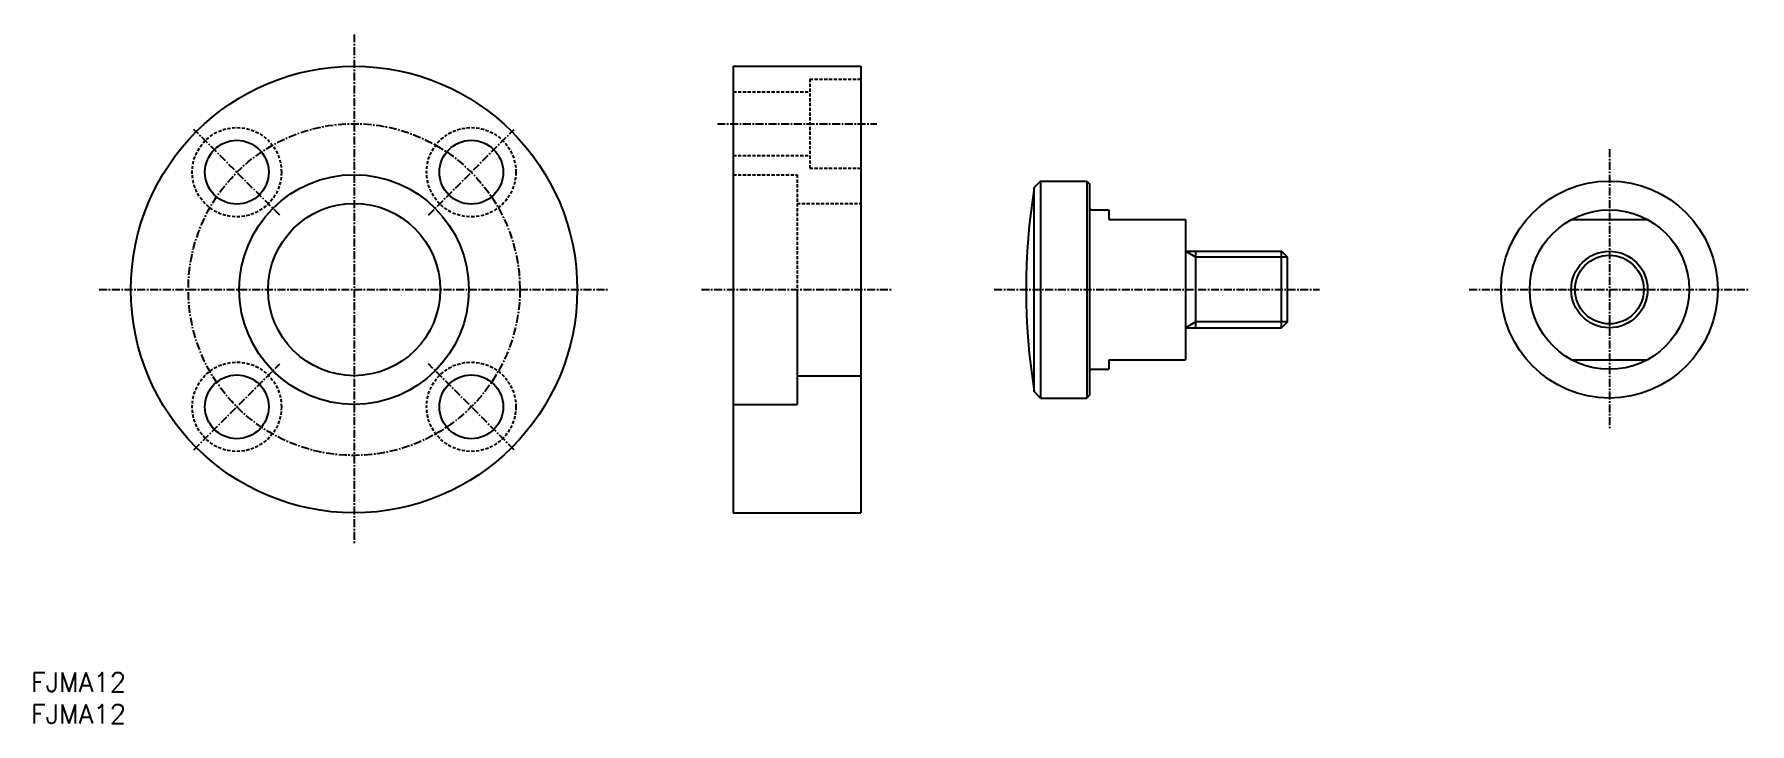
# Model space of a CAD drawing. Extents: x 14 to 283, y 37 to 145.
import ezdxf
from ezdxf.enums import TextEntityAlignment as Align

# ---------------------------------------------------------------- set-up
doc = ezdxf.new("R2010")
doc.units = 0
doc.linetypes.add('CENTER', pattern=[2, 1.25, -0.25, 0.25, -0.25])
doc.linetypes.add('DASHED', pattern=[0.75, 0.5, -0.25])
doc.layers.get('0').update_dxf_attribs({"linetype": 'CONTINUOUS'})
doc.layers.add('CENTER', color=1, linetype='CENTER')
doc.styles.get("Standard").update_dxf_attribs({"font": 'txt.shx', "bigfont": 'extfont.shx'})

msp = doc.modelspace()

# ---------------------------------------------------------------- linework, layer by layer
at = {"color": 7, "linetype": 'CONTINUOUS'}
for p, q in [((124.06, 140.34), (144.06, 140.34)), ((124.06, 140.34), (124.06, 70.34)), ((144.06, 140.34), (144.06, 70.34)), ((172.26, 122.34), (171.26, 121.34)), ((171.26, 89.34), (171.26, 121.34)), ((172.26, 122.34), (179.48, 122.34)), ((172.26, 122.34), (172.26, 88.34)), ((179.48, 122.34), (179.98, 121.84)), ((179.48, 122.34), (179.48, 88.34)), ((179.98, 88.84), (179.98, 121.84)), ((180.18, 117.84), (182.98, 117.84)), ((182.98, 117.84), (182.98, 116.34)), ((182.98, 116.34), (194.98, 116.34)), ((194.98, 116.34), (194.98, 94.34)), ((255.52, 116.34), (267.4, 116.34)), ((194.98, 111.34), (210.03, 111.34)), ((196.62, 99.34), (196.62, 111.34)), ((210.98, 110.4), (210.03, 111.34)), ((210.03, 99.34), (210.03, 111.34)), ((210.98, 100.29), (210.98, 110.4)), ((134.06, 105.34), (134.06, 87.34)), ((210.98, 105.34), (210.98, 105.34)), ((210.98, 102.82), (210.98, 102.82)), ((210.98, 100.29), (210.03, 99.34)), ((194.98, 99.34), (210.03, 99.34)), ((182.98, 94.34), (182.98, 92.84)), ((182.98, 94.34), (194.98, 94.34)), ((255.52, 94.34), (267.4, 94.34)), ((134.06, 91.84), (144.06, 91.84)), ((180.18, 92.84), (182.98, 92.84)), ((172.26, 88.34), (171.26, 89.34)), ((179.98, 88.84), (179.48, 88.34)), ((124.06, 87.34), (134.06, 87.34)), ((172.26, 88.34), (179.48, 88.34)), ((124.06, 70.34), (144.06, 70.34))]:
    msp.add_line(p, q, dxfattribs=at)
at = {"color": 3, "linetype": 'DASHED'}
for p, q in [((136.06, 138.34), (136.06, 124.34)), ((136.06, 138.34), (144.06, 138.34)), ((124.06, 136.34), (136.06, 136.34)), ((124.06, 126.34), (136.06, 126.34)), ((136.06, 124.34), (144.06, 124.34)), ((124.06, 123.34), (134.06, 123.34)), ((134.06, 123.34), (134.06, 105.34)), ((134.06, 118.84), (144.06, 118.84))]:
    msp.add_line(p, q, dxfattribs=at)
for p, q in [((124.06, 122.84), (124.06, 122.84)), ((124.06, 105.34), (124.06, 105.34))]:
    msp.add_line(p, q)
at = {"color": 3, "linetype": 'CONTINUOUS'}
for p, q in [((196.62, 110.4), (194.98, 111.34)), ((210.98, 110.4), (196.62, 110.4)), ((196.62, 100.29), (194.98, 99.34)), ((210.98, 100.29), (196.62, 100.29))]:
    msp.add_line(p, q, dxfattribs=at)
at = {"color": 7, "linetype": 'CONTINUOUS'}
for centre, radius in [((64.59, 105.34), 35), ((46.2, 123.73), 5), ((82.97, 123.73), 5), ((64.59, 105.34), 18), ((261.46, 105.34), 17), ((64.59, 105.34), 13.5), ((261.46, 105.34), 12.5), ((261.46, 105.34), 6), ((46.2, 86.96), 5), ((82.97, 86.96), 5)]:
    msp.add_circle(centre, radius, dxfattribs=at)
at = {"color": 3, "linetype": 'DASHED'}
for centre in [(46.2, 123.73), (82.97, 123.73), (46.2, 86.96), (82.97, 86.96)]:
    msp.add_circle(centre, 7, dxfattribs=at)
at = {"color": 3, "linetype": 'CONTINUOUS'}
msp.add_circle((261.46, 105.34), 5.38, dxfattribs=at)
at = {"color": 7, "linetype": 'CONTINUOUS'}
for centre, radius, start, end in [((269.98, 105.34), 100, 170.7931, 189.2069), ((180.18, 118.04), 0.2, 180, 270), ((180.18, 92.64), 0.2, 90, 180)]:
    msp.add_arc(centre, radius, start, end, dxfattribs=at)
at = {"layer": 'CENTER', "color": 1, "linetype": 'CENTER'}
for p, q in [((64.59, 145.34), (64.59, 65.34)), ((52.92, 117.01), (39.48, 130.45)), ((76.25, 117.01), (89.69, 130.45)), ((121.56, 131.34), (146.56, 131.34)), ((261.46, 127.34), (261.46, 83.34)), ((24.59, 105.34), (104.59, 105.34)), ((119.06, 105.34), (149.06, 105.34)), ((164.98, 105.34), (215.98, 105.34)), ((239.46, 105.34), (283.46, 105.34)), ((39.48, 80.24), (52.92, 93.68)), ((89.69, 80.24), (76.25, 93.68))]:
    msp.add_line(p, q, dxfattribs=at)
msp.add_circle((64.59, 105.34), 26, dxfattribs=at)

# ---------------------------------------------------------------- texts
at = {"color": 7, "linetype": 'CONTINUOUS'}
for p in [(13.92, 43.8), (13.92, 38.8)]:
    msp.add_text('FJMA12', height=3, dxfattribs=at).set_placement(p, align=Align.MIDDLE_LEFT)

doc.saveas('drawing.dxf')
